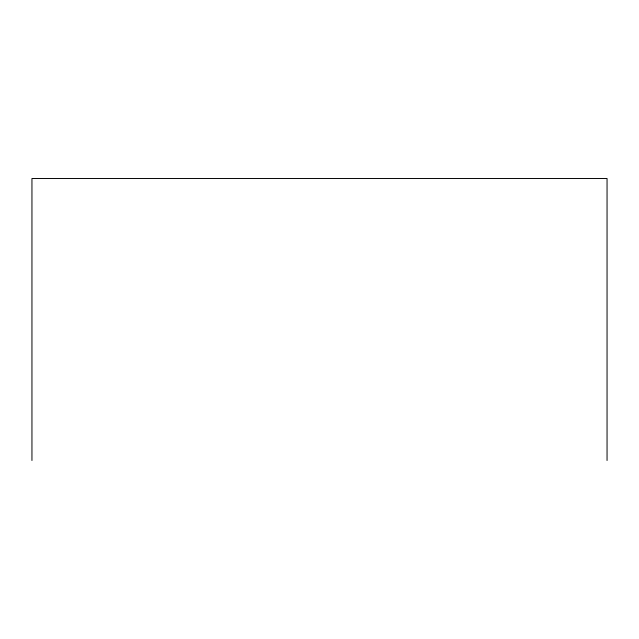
<?xml version="1.0" encoding="UTF-8"?>
<svg xmlns="http://www.w3.org/2000/svg" width="639" height="639" viewBox="0 0 639 639"><rect width="100%" height="100%" fill="white"/><g stroke="black" fill="none" stroke-linecap="round" stroke-linejoin="round"><path stroke-width="0.96" d="M607.05 460.495L607.05 178.505L31.95 178.505L31.95 460.495"/></g></svg>
